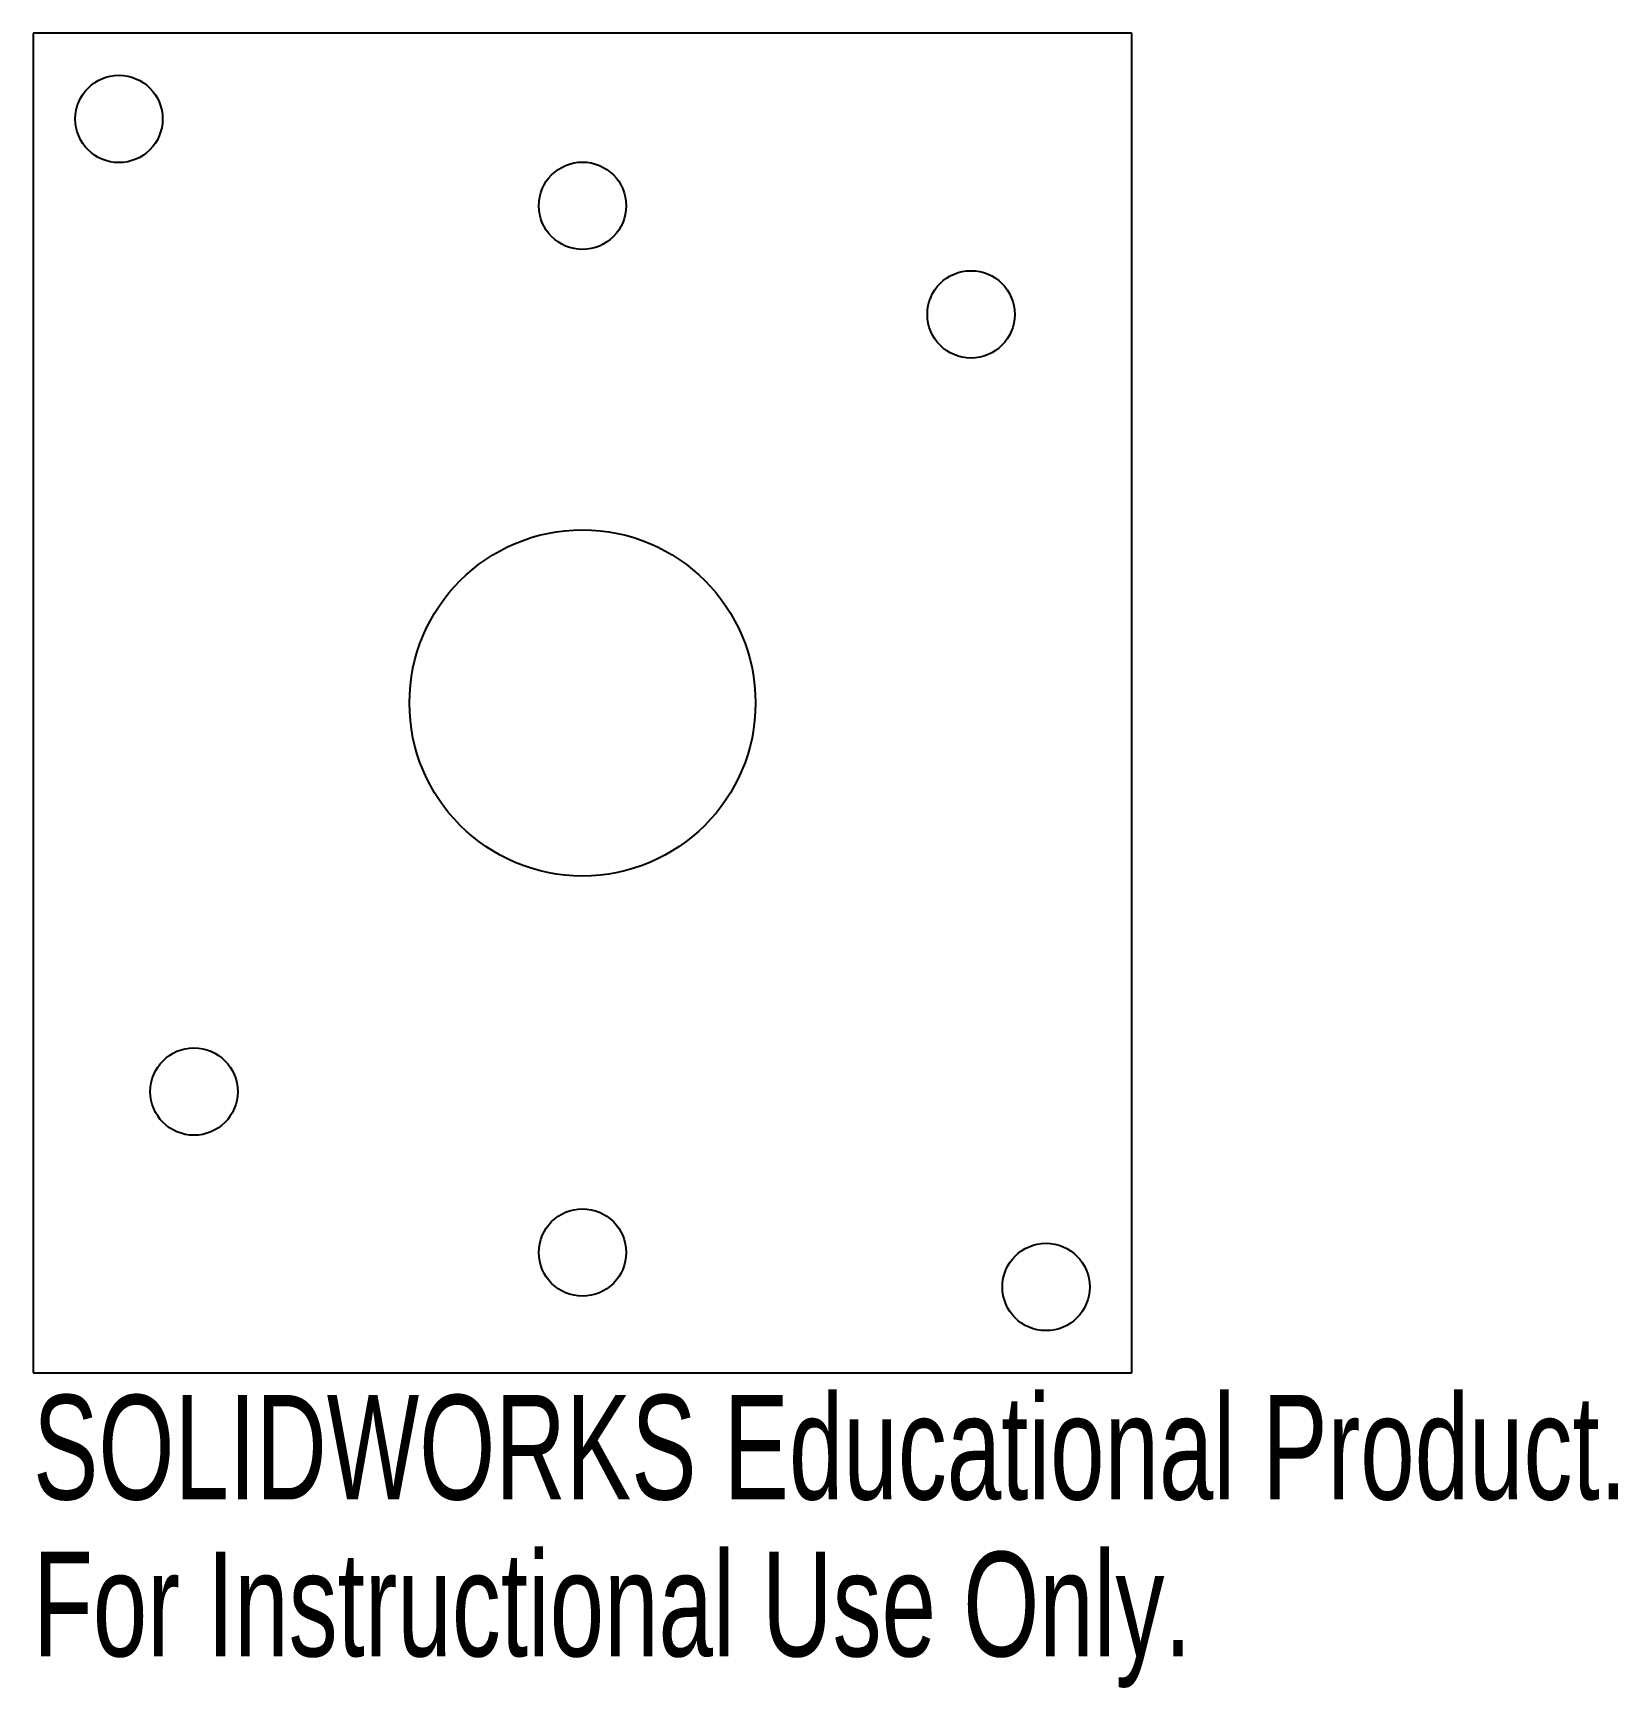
# Model space of a CAD drawing. Header units: millimetres. Extents: x 0 to 73.3, y -14.6 to 61.9.
import ezdxf

# ---------------------------------------------------------------- set-up
doc = ezdxf.new("R2010")
doc.units = ezdxf.units.MM
doc.styles.add('SLDTEXTSTYLE0', font='TXT', dxfattribs={"width": 0.7})

msp = doc.modelspace()

# ---------------------------------------------------------------- linework, layer by layer
at = {"color": 7, "linetype": 'Continuous', "lineweight": 25}
for p, q in [((0, 61.92), (0, 0)), ((50.8, 61.92), (0, 61.92)), ((50.8, 0), (50.8, 61.92)), ((0, 0), (50.8, 0))]:
    msp.add_line(p, q, dxfattribs=at)
for centre, radius in [((3.969, 57.953), 2.019), ((25.4, 53.94), 2.019), ((43.361, 48.921), 2.019), ((25.4, 30.961), 8), ((7.439, 13), 2.019), ((25.4, 5.561), 2.019), ((46.831, 3.969), 2.019)]:
    msp.add_circle(centre, radius, dxfattribs=at)

# ---------------------------------------------------------------- texts
at = {"color": 7, "linetype": 'Continuous', "char_height": 4.83362, "attachment_point": 1, "style": 'SLDTEXTSTYLE0'}
for s, insert in [('SOLIDWORKS Educational Product.', (0, -1.02)), ('For Instructional Use Only.', (0, -8.27))]:
    msp.add_mtext(s, dxfattribs=dict(at, insert=insert))

doc.saveas('drawing.dxf')
